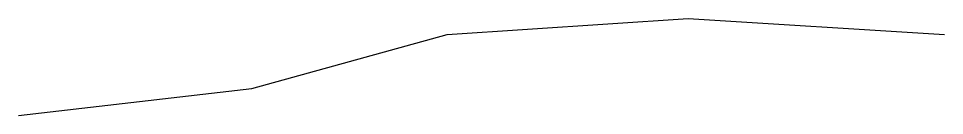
# Model space of a CAD drawing. Header units: metres. Extents: x 165.4 to 235.9, y 873.9 to 881.3.
import ezdxf

# ---------------------------------------------------------------- set-up
doc = ezdxf.new("R2010")
doc.units = ezdxf.units.M

msp = doc.modelspace()

# ---------------------------------------------------------------- linework, layer by layer
msp.add_lwpolyline([(165.39101, 873.91752), (183.15307, 875.97938), (198.00332, 880.10309), (216.34775, 881.34021), (235.85689, 880.10309)])

doc.saveas('drawing.dxf')
